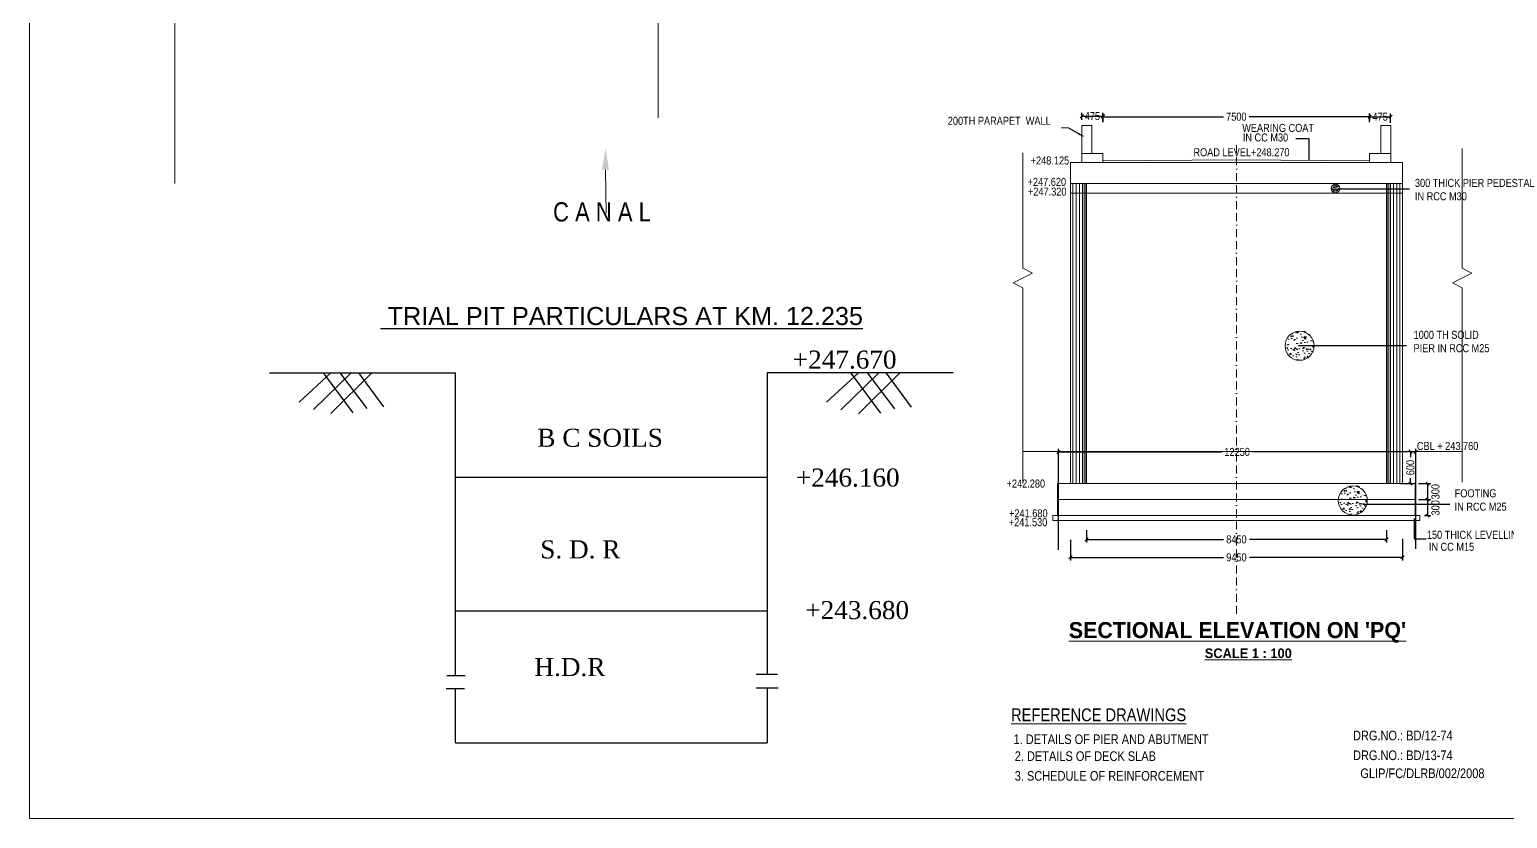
# Model space of a CAD drawing. Header units: millimetres. Extents: x 1216160 to 2675800, y -74961 to 4160.
# Drawn here: x 1216160 to 1262322, y -50784 to -26160 of the extents above; entities that cross this region are included whole.
import ezdxf
from ezdxf.enums import TextEntityAlignment as Align

# ---------------------------------------------------------------- set-up
doc = ezdxf.new("R2010")
doc.units = ezdxf.units.MM
doc.linetypes.add('BORDER2', pattern=[0.875, 0.25, -0.125, 0.25, -0.125, 0, -0.125])
for name, color, linetype in [('abutment', 7, 'Continuous'), ('canal', 7, 'Continuous'), ('slab', 7, 'Continuous'), ('TEXT', 7, 'Continuous')]:
    doc.layers.add(name, color=color, linetype=linetype)
doc.styles.add('ARIAL', font='times.ttf')
doc.styles.add('ARIAL NARROW', font='ARIALN.TTF')
doc.styles.add('ARIEL', font='arial.ttf')
doc.styles.add('arn', font='ARIALN.TTF')
doc.styles.add('CITYBLUEPR', font='cityb___.ttf')
doc.dimstyles.new('STANDARD$0', dxfattribs={"dimscale": 88.888889, "dimtxt": 0.02, "dimasz": 0.02, "dimexe": 0.05, "dimexo": 0.1, "dimgap": 0.002, "dimtad": 2, "dimdec": 0, "dimzin": 1, "dimdsep": 46, "dimtxsty": 'Standard', "dimcen": 0.09, "dimadec": 0, "dimazin": 0, "dimtfac": 1, "dimtdec": 4, "dimtofl": 0, "dimtmove": 0, "dimatfit": 3, "dimfxl": 1, "dimtolj": 1, "dimtzin": 1, "dimarcsym": 0})
doc.dimstyles.new('STANDARD$7', dxfattribs={"dimtxt": 2, "dimasz": 2, "dimexe": 1.25, "dimexo": 0.625, "dimtad": 1, "dimdec": 0, "dimlfac": 0.5, "dimdsep": 46, "dimtxsty": 'Standard', "dimcen": 2.5, "dimadec": 0, "dimazin": 0, "dimtfac": 1, "dimtdec": 0, "dimtmove": 0, "dimatfit": 3, "dimfxl": 1, "dimtolj": 1, "dimtzin": 0, "dimarcsym": 0})

# ---------------------------------------------------------------- blocks, each defined once
blk = doc.blocks.new('_Oblique')
at = {"color": 0, "linetype": 'ByBlock', "lineweight": -2}
blk.add_line((-0.5, -0.5), (0.5, 0.5), dxfattribs=at)
blk = doc.blocks.new('*D167')
at = {"layer": 'canal', "color": 0, "linetype": 'Continuous', "lineweight": -2, "transparency": 16777216}
for p, q in [((1259539, -40333), (1259929, -40333)), ((1259829, -40333), (1259829, -40833)), ((1259539, -40833), (1259929, -40833))]:
    blk.add_line(p, q, dxfattribs=at)
at = {"layer": 'Defpoints', "color": 0, "linetype": 'Continuous', "lineweight": 9, "transparency": 16777216}
for p in [(1259439, -40333), (1259439, -40833), (1259829, -40833)]:
    blk.add_point(p, dxfattribs=at)
at = {"layer": 'canal', "color": 0, "linetype": 'Continuous', "lineweight": -2, "transparency": 16777216, "xscale": 100, "yscale": 100, "zscale": 100}
for p, rotation in [((1259829, -40333), 90), ((1259829, -40833), 270)]:
    blk.add_blockref('_Oblique', p, dxfattribs=dict(at, rotation=rotation))
at = {"layer": 'canal', "color": 0, "linetype": 'Continuous', "lineweight": 9, "transparency": 16777216, "insert": (1260074, -40585), "char_height": 250, "attachment_point": 5, "rotation": 90, "style": 'ARIAL NARROW'}
blk.add_mtext('\\A1;300', dxfattribs=at)
blk = doc.blocks.new('*D168')
at = {"layer": 'canal', "color": 0, "linetype": 'Continuous', "lineweight": -2, "transparency": 16777216}
for p, q in [((1259734, -40833), (1259924, -40833)), ((1259824, -40833), (1259824, -41333)), ((1259731, -41333), (1259924, -41333))]:
    blk.add_line(p, q, dxfattribs=at)
at = {"layer": 'Defpoints', "color": 0, "linetype": 'Continuous', "lineweight": 9, "transparency": 16777216}
for p in [(1259634, -40833), (1259631, -41333), (1259824, -41333)]:
    blk.add_point(p, dxfattribs=at)
at = {"layer": 'canal', "color": 0, "linetype": 'Continuous', "lineweight": -2, "transparency": 16777216, "xscale": 100, "yscale": 100, "zscale": 100}
for p, rotation in [((1259824, -40833), 90), ((1259824, -41333), 270)]:
    blk.add_blockref('_Oblique', p, dxfattribs=dict(at, rotation=rotation))
at = {"layer": 'canal', "color": 0, "linetype": 'Continuous', "lineweight": 9, "transparency": 16777216, "insert": (1260074, -41088), "char_height": 250, "attachment_point": 5, "rotation": 90, "style": 'ARIAL NARROW'}
blk.add_mtext('\\A1;300', dxfattribs=at)
blk = doc.blocks.new('*D169')
at = {"layer": 'canal', "color": 0, "linetype": 'Continuous', "lineweight": -2, "transparency": 16777216}
for p, q in [((1258991, -39333), (1259391, -39333)), ((1259291, -39333), (1259291, -39506)), ((1259291, -40333), (1259291, -40160)), ((1258991, -40333), (1259391, -40333))]:
    blk.add_line(p, q, dxfattribs=at)
at = {"layer": 'Defpoints', "color": 0, "linetype": 'Continuous', "lineweight": 9, "transparency": 16777216}
for p in [(1258891, -39333), (1259291, -39333), (1258891, -40333)]:
    blk.add_point(p, dxfattribs=at)
at = {"layer": 'canal', "color": 0, "linetype": 'Continuous', "lineweight": -2, "transparency": 16777216, "xscale": 100, "yscale": 100, "zscale": 100}
for p, rotation in [((1259291, -39333), 90), ((1259291, -40333), 270)]:
    blk.add_blockref('_Oblique', p, dxfattribs=dict(at, rotation=rotation))
at = {"layer": 'canal', "color": 0, "linetype": 'Continuous', "lineweight": 9, "transparency": 16777216, "insert": (1259291, -39833), "char_height": 250, "attachment_point": 5, "rotation": 90, "style": 'ARIAL NARROW'}
blk.add_mtext('\\A1;600', dxfattribs=at)
blk = doc.blocks.new('*D170')
at = {"layer": 'Defpoints', "color": 0, "lineweight": 9, "transparency": 16777216}
for p in [(1258017, -28880), (1249689, -29140), (1258017, -29154)]:
    blk.add_point(p, dxfattribs=at)
at = {"layer": 'slab', "color": 0, "lineweight": -2, "transparency": 16777216}
for p, q in [((1249689, -29040), (1249689, -28780)), ((1249689, -28880), (1253448, -28880)), ((1258017, -28880), (1254258, -28880)), ((1258017, -29054), (1258017, -28780))]:
    blk.add_line(p, q, dxfattribs=at)
at = {"layer": 'slab', "color": 0, "lineweight": -2, "transparency": 16777216, "xscale": 100, "yscale": 100, "zscale": 100, "rotation": 180}
blk.add_blockref('_Oblique', (1249689, -28880), dxfattribs=at)
at = {"layer": 'slab', "color": 0, "lineweight": -2, "transparency": 16777216, "xscale": 100, "yscale": 100, "zscale": 100}
blk.add_blockref('_Oblique', (1258017, -28880), dxfattribs=at)
at = {"layer": 'slab', "color": 0, "lineweight": 9, "transparency": 16777216, "insert": (1253853, -28880), "char_height": 250, "attachment_point": 5, "style": 'ARIAL NARROW'}
blk.add_mtext('\\A1;7500', dxfattribs=at)
blk = doc.blocks.new('*D171')
at = {"layer": 'Defpoints', "color": 0, "lineweight": 9, "transparency": 16777216}
for p in [(1249172, -41691), (1258542, -41691), (1258542, -42075)]:
    blk.add_point(p, dxfattribs=at)
at = {"layer": 'slab', "color": 0, "lineweight": -2, "transparency": 16777216}
for p, q in [((1249172, -41791), (1249172, -42175)), ((1258542, -41791), (1258542, -42175)), ((1249172, -42075), (1253451, -42075)), ((1258542, -42075), (1254263, -42075))]:
    blk.add_line(p, q, dxfattribs=at)
at = {"layer": 'slab', "color": 0, "lineweight": -2, "transparency": 16777216, "xscale": 100, "yscale": 100, "zscale": 100, "rotation": 180}
blk.add_blockref('_Oblique', (1249172, -42075), dxfattribs=at)
at = {"layer": 'slab', "color": 0, "lineweight": -2, "transparency": 16777216, "xscale": 100, "yscale": 100, "zscale": 100}
blk.add_blockref('_Oblique', (1258542, -42075), dxfattribs=at)
at = {"layer": 'slab', "color": 0, "lineweight": 9, "transparency": 16777216, "insert": (1253857, -42075), "char_height": 250, "attachment_point": 5, "style": 'ARIAL NARROW'}
blk.add_mtext('\\A1;8450', dxfattribs=at)
blk = doc.blocks.new('*D172')
at = {"layer": 'Defpoints', "color": 0, "lineweight": 9, "transparency": 16777216}
for p in [(1248672, -41984), (1259042, -41959), (1259042, -42635)]:
    blk.add_point(p, dxfattribs=at)
at = {"layer": 'slab', "color": 0, "lineweight": -2, "transparency": 16777216}
for p, q in [((1248672, -42084), (1248672, -42735)), ((1259042, -42059), (1259042, -42735)), ((1248672, -42635), (1253451, -42635)), ((1259042, -42635), (1254263, -42635))]:
    blk.add_line(p, q, dxfattribs=at)
at = {"layer": 'slab', "color": 0, "lineweight": -2, "transparency": 16777216, "xscale": 100, "yscale": 100, "zscale": 100, "rotation": 180}
blk.add_blockref('_Oblique', (1248672, -42635), dxfattribs=at)
at = {"layer": 'slab', "color": 0, "lineweight": -2, "transparency": 16777216, "xscale": 100, "yscale": 100, "zscale": 100}
blk.add_blockref('_Oblique', (1259042, -42635), dxfattribs=at)
at = {"layer": 'slab', "color": 0, "lineweight": 9, "transparency": 16777216, "insert": (1253857, -42635), "char_height": 250, "attachment_point": 5, "style": 'ARIAL NARROW'}
blk.add_mtext('\\A1;9450', dxfattribs=at)
blk = doc.blocks.new('*D173')
at = {"layer": 'Defpoints', "color": 0, "lineweight": 9, "transparency": 16777216}
for p in [(1259460, -39345), (1248297, -42500), (1259460, -42472)]:
    blk.add_point(p, dxfattribs=at)
at = {"layer": 'slab', "color": 0, "lineweight": -2, "transparency": 16777216}
for p, q in [((1248297, -42400), (1248297, -39245)), ((1248297, -39345), (1253402, -39345)), ((1259460, -39345), (1254354, -39345)), ((1259460, -42372), (1259460, -39245))]:
    blk.add_line(p, q, dxfattribs=at)
at = {"layer": 'slab', "color": 0, "lineweight": -2, "transparency": 16777216, "xscale": 100, "yscale": 100, "zscale": 100, "rotation": 180}
blk.add_blockref('_Oblique', (1248297, -39345), dxfattribs=at)
at = {"layer": 'slab', "color": 0, "lineweight": -2, "transparency": 16777216, "xscale": 100, "yscale": 100, "zscale": 100}
blk.add_blockref('_Oblique', (1259460, -39345), dxfattribs=at)
at = {"layer": 'slab', "color": 0, "lineweight": 9, "transparency": 16777216, "insert": (1253878, -39345), "char_height": 250, "attachment_point": 5, "style": 'ARIAL NARROW'}
blk.add_mtext('\\A1;12250', dxfattribs=at)
blk = doc.blocks.new('*D210')
at = {"layer": 'Defpoints', "color": 0, "lineweight": 9, "transparency": 16777216}
for p in [(1249030, -29080), (1249681, -28860), (1249681, -29150)]:
    blk.add_point(p, dxfattribs=at)
at = {"layer": 'slab', "color": 0, "lineweight": -2, "transparency": 16777216}
for p, q in [((1249030, -28980), (1249030, -28760)), ((1249030, -28860), (1249681, -28860)), ((1249681, -29050), (1249681, -28760))]:
    blk.add_line(p, q, dxfattribs=at)
at = {"layer": 'slab', "color": 0, "lineweight": -2, "transparency": 16777216, "xscale": 100, "yscale": 100, "zscale": 100, "rotation": 180}
blk.add_blockref('_Oblique', (1249030, -28860), dxfattribs=at)
at = {"layer": 'slab', "color": 0, "lineweight": -2, "transparency": 16777216, "xscale": 100, "yscale": 100, "zscale": 100}
blk.add_blockref('_Oblique', (1249681, -28860), dxfattribs=at)
at = {"layer": 'slab', "color": 0, "lineweight": 9, "transparency": 16777216, "insert": (1249355, -28860), "char_height": 250, "attachment_point": 5, "style": 'ARIAL NARROW'}
blk.add_mtext('\\A1;475', dxfattribs=at)
blk = doc.blocks.new('*D211')
at = {"layer": 'Defpoints', "color": 0, "lineweight": 9, "transparency": 16777216}
for p in [(1258671, -28880), (1258020, -29100), (1258671, -29170)]:
    blk.add_point(p, dxfattribs=at)
at = {"layer": 'slab', "color": 0, "lineweight": -2, "transparency": 16777216}
for p, q in [((1258020, -29000), (1258020, -28780)), ((1258020, -28880), (1258671, -28880)), ((1258671, -29070), (1258671, -28780))]:
    blk.add_line(p, q, dxfattribs=at)
at = {"layer": 'slab', "color": 0, "lineweight": -2, "transparency": 16777216, "xscale": 100, "yscale": 100, "zscale": 100, "rotation": 180}
blk.add_blockref('_Oblique', (1258020, -28880), dxfattribs=at)
at = {"layer": 'slab', "color": 0, "lineweight": -2, "transparency": 16777216, "xscale": 100, "yscale": 100, "zscale": 100}
blk.add_blockref('_Oblique', (1258671, -28880), dxfattribs=at)
at = {"layer": 'slab', "color": 0, "lineweight": 9, "transparency": 16777216, "insert": (1258345, -28880), "char_height": 250, "attachment_point": 5, "style": 'ARIAL NARROW'}
blk.add_mtext('\\A1;475', dxfattribs=at)

msp = doc.modelspace()

# ---------------------------------------------------------------- hatches: boundary and pattern name
at = {"layer": 'abutment', "linetype": 'ByBlock', "lineweight": 9}
h = msp.add_hatch(dxfattribs=at)
h.set_pattern_fill('AR-CONC', color=0, scale=12.5, style=0)
h.set_pattern_definition([(130, (1268541.21, -65094.98), (-89.65752, -7.84402), [9.375, -103.125]), (185, (1268541.21, -65094.98), (17.34392, 94.02402), [7.5, -82.5]), (79.5486, (1268533.74, -65095.63), (-72.31367, 86.17994), [7.96752, -87.64276]), (133.8158, (1268541.21, -65069.98), (-133.40513, -20.68988), [14.0625, -154.6875]), (83.3644, (1268530.1, -65071.7), (-116.83284, 121.76473), [11.9513, -131.4641]), (188.8158, (1268541.21, -65069.98), (-116.83274, 121.7648), [11.25, -123.75]), (159, (1268528.71, -65076.23), (-74.61338, -50.32736), [9.375, -103.125]), (214, (1268528.71, -65076.23), (-30.41442, 90.64376), [7.5, -82.5]), (108.5486, (1268522.49, -65080.42), (-105.02783, 40.31631), [7.96752, -87.64276]), (142.5, (1268541.21, -65094.98), (-1.519982, 41.611732), [0, -81.5, 0, -83.75, 0, -82.8125]), (172.5, (1268541.21, -65094.98), (-32.88369, 49.301464), [0, -47.75, 0, -79.625, 0, -31.5625]), (212.5, (1268569.086, -65094.98), (-66.727805, -2.81936), [0, -31.25, 0, -97.5, 0, -129.375]), (222.5, (1268581.586, -65094.98), (-72.89827, 12.51312), [0, -40.625, 0, -64.75, 0, -91.875])])
h.paths.add_polyline_path([(1257052.7, -31114.5, -1), (1256825.9, -31114.5, -1)])
h = msp.add_hatch(dxfattribs=at)
h.set_pattern_fill('AR-CONC', color=0, scale=50, style=0)
h.set_pattern_definition([(50, (1209453.7, -171938.88), (358.6301, -31.37607), [37.5, -412.5]), (355, (1209453.7, -171938.88), (-69.3757, 376.0961), [30, -330]), (100.4514, (1209483.6, -171941.5), (289.2547, 344.7198), [31.8701, -350.5711]), (46.1842, (1209453.7, -171838.88), (533.6205, -82.7595), [56.25, -618.75]), (96.6356, (1209498.17, -171845.77), (467.3314, 487.059), [47.8051, -525.8565]), (351.1842, (1209453.7, -171838.9), (467.331, 487.0593), [45, -495]), (21, (1209503.7, -171863.88), (298.4535, -201.30945), [37.5, -412.5]), (326, (1209503.7, -171863.88), (121.6577, 362.575), [30, -330]), (71.4514, (1209528.58, -171880.65), (420.1113, 161.26525), [31.8701, -350.5711]), (37.5, (1209453.7, -171938.88), (6.07993, 166.44693), [0, -326, 0, -335, 0, -331.25]), (7.5, (1209453.7, -171938.88), (131.53477, 197.20586), [0, -191, 0, -318.5, 0, -126.25]), (327.5, (1209342.2, -171938.88), (266.91122, -11.27744), [0, -125, 0, -390, 0, -517.5]), (317.5, (1209292.2, -171938.88), (291.5931, 50.0525), [0, -162.5, 0, -259, 0, -367.5])])
h.paths.add_polyline_path([(1255407.9, -36017, 1), (1256315.1, -36017, 1)])
h = msp.add_hatch(dxfattribs=at)
h.set_pattern_fill('AR-CONC', color=0, scale=50, style=0)
h.set_pattern_definition([(50, (1211116.08, -176767.65), (358.6301, -31.37607), [37.5, -412.5]), (355, (1211116.08, -176767.65), (-69.3757, 376.0961), [30, -330]), (100.4514, (1211145.96, -176770.26), (289.2547, 344.7198), [31.8701, -350.5711]), (46.1842, (1211116.08, -176667.65), (533.6205, -82.7595), [56.25, -618.75]), (96.6356, (1211160.55, -176674.54), (467.3314, 487.059), [47.8051, -525.8565]), (351.1842, (1211116.1, -176667.65), (467.331, 487.0593), [45, -495]), (21, (1211166.08, -176692.65), (298.4535, -201.30945), [37.5, -412.5]), (326, (1211166.08, -176692.65), (121.6577, 362.575), [30, -330]), (71.4514, (1211190.95, -176709.42), (420.1113, 161.26525), [31.8701, -350.5711]), (37.5, (1211116.08, -176767.65), (6.07993, 166.44693), [0, -326, 0, -335, 0, -331.25]), (7.5, (1211116.08, -176767.65), (131.53477, 197.20586), [0, -191, 0, -318.5, 0, -126.25]), (327.5, (1211004.58, -176767.65), (266.91122, -11.27744), [0, -125, 0, -390, 0, -517.5]), (317.5, (1210954.58, -176767.65), (291.5931, 50.0525), [0, -162.5, 0, -259, 0, -367.5])])
h.paths.add_polyline_path([(1257070.3, -40845.7, 1), (1257977.4, -40845.7, 1)])

# ---------------------------------------------------------------- linework, layer by layer
at = {"color": 0, "lineweight": 9}
for p, q in [((1216160, 4160), (1216160, -50783.8)), ((1216160, -50783.8), (1285460, -50783.8))]:
    msp.add_line(p, q, dxfattribs=at)
at = {"ltscale": 100}
for p, q in [((1223651.1, -36877.8), (1229466.4, -36877.8)), ((1224578.1, -37787.8), (1225565.8, -36877.8)), ((1225025, -38023.4), (1226202.6, -36877.8)), ((1225335.5, -36877.8), (1226257.1, -38128.3)), ((1225571.3, -38147.3), (1226855.8, -36877.8)), ((1225854.8, -36877.8), (1226698.8, -37991)), ((1226438.4, -36877.8), (1227220.1, -37940.5)), ((1229466.4, -46319.8), (1229466.4, -36877.8)), ((1239197.9, -36877.8), (1239197.9, -46282.9)), ((1245013.1, -36877.8), (1239197.9, -36877.8)), ((1241057.2, -37791.4), (1242044.9, -36881.4)), ((1241504.1, -38027), (1242681.7, -36881.4)), ((1241814.6, -36881.4), (1242736.2, -38131.9)), ((1242050.4, -38150.9), (1243334.9, -36881.4)), ((1242333.9, -36881.4), (1243177.9, -37994.6)), ((1242917.5, -36881.4), (1243699.2, -37944.2)), ((1229466.4, -40127.7), (1239197.9, -40127.7)), ((1229466.4, -44308.4), (1239197.9, -44308.4)), ((1229192, -46319.8), (1229763.7, -46319.8)), ((1238856.1, -46282.9), (1239520, -46282.9)), ((1229173.5, -46725.2), (1229745.3, -46725.2)), ((1229466.4, -48420), (1229466.4, -46725.2)), ((1238856.1, -46706.8), (1239538.4, -46706.8)), ((1239197.9, -46706.8), (1239197.9, -48420)), ((1229466.4, -48420), (1239197.9, -48420))]:
    msp.add_line(p, q, dxfattribs=at)
at = {"layer": 'abutment', "color": 0, "linetype": 'ByBlock', "lineweight": 9}
for p, q in [((1220696, -24908.7), (1220695.5, -30969.8)), ((1249027, -30313.9), (1249027, -29153.9)), ((1249027, -29153.9), (1249338, -29153.9)), ((1249338, -30026.4), (1249338, -29153.9)), ((1258366.5, -30026.4), (1258366.5, -29153.9)), ((1258677.5, -29153.9), (1258366.5, -29153.9)), ((1258677.5, -30313.9), (1258677.5, -29153.9)), ((1260904.2, -29872.1), (1260904.2, -33606.3)), ((1247182.3, -30006.4), (1247182.3, -33606.3)), ((1248672.1, -30313.9), (1259042.1, -30313.9)), ((1248672.1, -40332.9), (1248672.1, -30313.9)), ((1249027, -30026.4), (1249688, -30026.4)), ((1249688, -30313.9), (1249688, -30026.4)), ((1249688, -30313.9), (1249688, -30026.4)), ((1249688, -30256.1), (1253857.1, -30226.4)), ((1253857.1, -30226.4), (1258016.5, -30254.1)), ((1258016.5, -30313.9), (1258016.5, -30026.4)), ((1258677.5, -30026.4), (1258016.5, -30026.4)), ((1258016.5, -30313.9), (1258016.5, -30026.4)), ((1258016.5, -30313.9), (1258016.5, -30026.4)), ((1259042.1, -40332.9), (1259042.1, -30313.9)), ((1234151.1, -30536.4), (1234168.4, -31895.8)), ((1248672.1, -30963.9), (1259042.1, -30963.9)), ((1248672.1, -31263.9), (1259042.1, -31263.9)), ((1248750.1, -30963.9), (1248750.1, -40332.9)), ((1248850.1, -30963.9), (1248850.1, -40332.9)), ((1248950.1, -30963.9), (1248950.1, -40332.9)), ((1249050.1, -30963.9), (1249050.1, -40332.9)), ((1249100.1, -30963.9), (1249100.1, -40332.9)), ((1249150.1, -30963.9), (1249150.1, -40332.9)), ((1249172.1, -40332.9), (1249172.1, -30963.9)), ((1249172.1, -31263.9), (1258542.1, -31263.9)), ((1258542.1, -40332.9), (1258542.1, -30963.9)), ((1258564.1, -30963.9), (1258564.1, -40332.9)), ((1258614.1, -30963.9), (1258614.1, -40332.9)), ((1258664.1, -30963.9), (1258664.1, -40332.9)), ((1258764.1, -30963.9), (1258764.1, -40332.9)), ((1258864.1, -30963.9), (1258864.1, -40332.9)), ((1258964.1, -30963.9), (1258964.1, -40332.9)), ((1247485.8, -33760.9), (1247182.3, -33606.3)), ((1261207.7, -33760.9), (1260904.2, -33606.3)), ((1246878.9, -34070.2), (1247485.8, -33760.9)), ((1246878.9, -34070.5), (1247182.5, -34225)), ((1260600.8, -34070.2), (1261207.7, -33760.9)), ((1260600.8, -34070.5), (1260904.4, -34225)), ((1247182.3, -34224.9), (1247181.8, -40332.9)), ((1260904.2, -34224.9), (1260903.7, -40286)), ((1247181.8, -39332.9), (1260903.8, -39332.9)), ((1248107.1, -39332.9), (1259607.1, -39332.9)), ((1248272.1, -40332.9), (1259442.1, -40333.1)), ((1248272.1, -41332.9), (1248272.1, -40332.9)), ((1259435.1, -41332.9), (1259435.1, -40332.9)), ((1248272.1, -40832.9), (1259435.1, -40832.9)), ((1248122.1, -41332.9), (1259585.1, -41332.9)), ((1248122.1, -41482.9), (1248122.1, -41332.9)), ((1248122.1, -41482.9), (1259585.1, -41482.9)), ((1259585.1, -41482.9), (1259585.1, -41332.9))]:
    msp.add_line(p, q, dxfattribs=at)
at = {"layer": 'abutment', "color": 0, "lineweight": 9, "ltscale": 700}
msp.add_line((1235793.1, -24750), (1235793.1, -28910), dxfattribs=at)
at = {"layer": 'abutment', "color": 0, "linetype": 'BORDER2', "lineweight": 9, "ltscale": 1000}
msp.add_line((1253857, -29766.8), (1253857.1, -44397.5), dxfattribs=at)
at = {"layer": 'abutment', "color": 0, "linetype": 'ByBlock', "lineweight": 9}
for centre, radius in [((1256947.3, -31117.9), 136.1), ((1255829.3, -36030.7), 453.6), ((1257491.7, -40859.5), 453.6)]:
    msp.add_circle(centre, radius, dxfattribs=at)
msp.add_solid([(1234263.6, -30536.4), (1234151.1, -29861.4), (1234038.6, -30536.4)], dxfattribs=at)

# ---------------------------------------------------------------- texts
at = {"ltscale": 100, "style": 'ARIAL'}
for s, p in [('+247.670', (1240000.2, -36742.5)), ('B C SOILS', (1232021.3, -39183)), ('+246.160', (1240096.8, -40425.2)), ('S. D. R', (1232112.1, -42666.7)), ('+243.680', (1240390.5, -44561.3)), ('H.D.R', (1231928.1, -46339.4))]:
    msp.add_text(s, height=562.5, dxfattribs=at).set_placement(p)
at = {"layer": 'abutment', "color": 0, "linetype": 'ByBlock', "lineweight": 9}
for s, height, style, p in [('200TH PARAPET  WALL ', 250, 'arn', (1244841.5, -29132.7)), ('WEARING COAT', 250, 'ARIAL NARROW', (1254037.3, -29354.5)), ('IN CC M30', 250, 'ARIAL NARROW', (1254056.7, -29652.4)), ('C A N A L', 600, 'ARIAL NARROW', (1232512, -32150.2)), ('CBL + 243.760', 250, 'ARIAL NARROW', (1259493.4, -39282.5)), ('+242.280', 250, 'ARIAL NARROW', (1246677.4, -40456.6)), ('+241.530', 250, 'ARIAL NARROW', (1246746.6, -41663)), ('+241.680', 250, 'ARIAL NARROW', (1246755.7, -41386.4)), ('%%uSCALE 1 : 100', 300, 'CITYBLUEPR', (1252866.7, -45778.2)), ('%%UREFERENCE DRAWINGS', 400, 'arn', (1246815.9, -47750.3)), ('1. DETAILS OF PIER AND ABUTMENT ', 300, 'arn', (1246893.4, -48462.1)), ('DRG.NO.: BD/12-74', 300, 'arn', (1257498.1, -48345.9)), ('2. DETAILS OF DECK SLAB', 300, 'arn', (1246931.6, -48988.7)), ('DRG.NO.: BD/13-74', 300, 'arn', (1257498.1, -48962.3)), ('3. SCHEDULE OF REINFORCEMENT', 300, 'arn', (1246931.6, -49605.1)), ('GLIP/FC/DLRB/002/2008', 300, 'arn', (1257727.7, -49524.5))]:
    msp.add_text(s, height=height, dxfattribs=dict(at, style=style)).set_placement(p)
at = {"layer": 'abutment', "color": 0, "linetype": 'ByBlock', "lineweight": 9, "style": 'CITYBLUEPR'}
msp.add_text("%%USECTIONAL ELEVATION ON 'PQ'", height=500, dxfattribs=at).set_placement((1253887.6, -45155.1), align=Align.CENTER)
at = {"layer": 'abutment', "color": 0, "linetype": 'ByBlock', "lineweight": 9, "char_height": 250}
for s, insert, attachment_point, style in [('ROAD LEVEL+248.270', (1255514.5, -29991.8), 6, 'ARIAL NARROW'), ('300 THICK PIER PEDESTAL\\PIN RCC M30', (1259432, -31492.2), 7, 'arn'), ('1000 TH SOLID\\PPIER IN RCC M25', (1259389, -35898.8), 4, 'arn'), ('FOOTING\\PIN RCC M25', (1260672.8, -40845.2), 4, 'arn'), ('150 THICK LEVELLING COURSE ', (1259804.8, -41933.4), 4, 'arn'), ('IN CC M15', (1259867.6, -42306.5), 4, 'arn')]:
    msp.add_mtext(s, dxfattribs=dict(at, insert=insert, attachment_point=attachment_point, style=style))
at = {"layer": 'abutment', "color": 0, "linetype": 'ByBlock', "lineweight": 9, "char_height": 250, "width": 438.862, "attachment_point": 1, "style": 'ARIAL NARROW'}
for s, insert in [('+248.125', (1247430.1, -30121.7)), ('+247.620', (1247333.2, -30788.4)), ('+247.320', (1247346.1, -31093.2))]:
    msp.add_mtext(s, dxfattribs=dict(at, insert=insert))
at = {"layer": 'TEXT', "style": 'ARIEL'}
msp.add_text('%%U TRIAL PIT PARTICULARS AT KM. 12.235', height=562.5, dxfattribs=at).set_placement((1227126.8, -35382.8))

# ---------------------------------------------------------------- dimensions: what is measured, and where the dimension line sits
at = {"layer": 'canal', "color": 0, "linetype": 'Continuous', "lineweight": 9}
dim = msp.add_linear_dim(base=(1259290.6, -39332.9), p1=(1258890.7, -40332.9), p2=(1258890.7, -39332.9), angle=90, text='600', dimstyle='STANDARD$0', override={"dimscale": 1, "dimtxt": 250, "dimasz": 100, "dimexe": 100, "dimexo": 100, "dimgap": 100, "dimtad": 0, "dimtoh": 1, "dimzin": 0, "dimtxsty": 'ARIAL NARROW', "dimblk1": 'Oblique', "dimblk2": 'Oblique', "dimsah": 1, "dimtzin": 0}, dxfattribs=at)
dim.commit()
dim.dimension.update_dxf_attribs({"geometry": '*D169', "text_midpoint": (1259290.6, -39832.9)})
for base, p1, p2, picture, middle in [((1259829.5, -40832.9), (1259439.3, -40332.9), (1259439.3, -40832.9), '*D167', (1260074.3, -40585.5)), ((1259823.5, -41332.9), (1259634, -40832.9), (1259631.1, -41332.9), '*D168', (1260074.3, -41087.8))]:
    dim = msp.add_linear_dim(base=base, p1=p1, p2=p2, angle=90, text='300', dimstyle='STANDARD$0', override={"dimscale": 1, "dimtxt": 250, "dimasz": 100, "dimexe": 100, "dimexo": 100, "dimgap": 100, "dimtad": 0, "dimtoh": 1, "dimzin": 0, "dimtxsty": 'ARIAL NARROW', "dimblk1": 'Oblique', "dimblk2": 'Oblique', "dimsah": 1, "dimtmove": 2, "dimtzin": 0}, dxfattribs=at)
    dim.commit()
    dim.dimension.update_dxf_attribs({"geometry": picture, "text_midpoint": middle, "dimtype": 160})
at = {"layer": 'slab', "color": 0, "lineweight": 9}
for base, p1, p2, picture, middle in [((1249680.6, -28860), (1249030, -29080), (1249680.6, -29150), '*D210', (1249355.3, -28860)), ((1258670.6, -28880), (1258020, -29100), (1258670.6, -29170), '*D211', (1258345.3, -28880))]:
    dim = msp.add_linear_dim(base=base, p1=p1, p2=p2, text='475', dimstyle='STANDARD$0', override={"dimscale": 1, "dimtxt": 250, "dimasz": 100, "dimexe": 100, "dimexo": 100, "dimgap": 100, "dimtad": 0, "dimtoh": 1, "dimzin": 0, "dimtxsty": 'ARIAL NARROW', "dimblk1": 'Oblique', "dimblk2": 'Oblique', "dimsah": 1, "dimtzin": 0}, dxfattribs=at)
    dim.commit()
    dim.dimension.update_dxf_attribs({"geometry": picture, "text_midpoint": middle, "dimtype": 160})
for base, p1, p2, text, picture, middle in [((1258016.5, -28879.9), (1249688.9, -29140), (1258016.5, -29153.9), '7500', '*D170', (1253852.7, -28879.9)), ((1259459.6, -39345.2), (1248296.6, -42500.2), (1259459.6, -42472.3), '12250', '*D173', (1253878.1, -39345.2)), ((1259042.1, -42634.7), (1248672.1, -41983.9), (1259042.1, -41959.4), '9450', '*D172', (1253857.1, -42634.7)), ((1258542.1, -42075.5), (1249172.1, -41690.8), (1258542.1, -41690.8), '8450', '*D171', (1253857.1, -42075.5))]:
    dim = msp.add_linear_dim(base=base, p1=p1, p2=p2, text=text, dimstyle='STANDARD$0', override={"dimscale": 1, "dimtxt": 250, "dimasz": 100, "dimexe": 100, "dimexo": 100, "dimgap": 100, "dimtad": 0, "dimtoh": 1, "dimzin": 0, "dimtxsty": 'ARIAL NARROW', "dimblk1": 'Oblique', "dimblk2": 'Oblique', "dimsah": 1, "dimtzin": 0}, dxfattribs=at)
    dim.commit()
    dim.dimension.update_dxf_attribs({"geometry": picture, "text_midpoint": middle})

# ---------------------------------------------------------------- leaders
at = {"layer": 'abutment', "color": 0, "linetype": 'ByBlock', "lineweight": 9}
for points, override in [([(1249077, -29498.1), (1248617.5, -29238.7), (1248390.9, -29230.8)], {"dimtxt": 200, "dimasz": 175, "dimexe": 0.18, "dimexo": 0.0625, "dimgap": 0.09, "dimtad": 0, "dimtoh": 1, "dimlfac": 1, "dimzin": 0, "dimcen": 0.09, "dimtdec": 4, "dimtofl": 0}), ([(1256127.2, -30241.5), (1256130.7, -29569.3), (1255709.8, -29567.6)], {"dimtxt": 200, "dimasz": 100, "dimexe": 100, "dimexo": 100, "dimgap": 100, "dimtad": 0, "dimtoh": 1, "dimlfac": 1, "dimzin": 0, "dimtxsty": 'ARIAL NARROW', "dimcen": 0.09, "dimtdec": 4, "dimtofl": 0}), ([(1257024.4, -31134.1), (1259262.1, -31131.2)], {"dimtxt": 200, "dimasz": 100, "dimexe": 100, "dimexo": 100, "dimgap": 100, "dimtad": 0, "dimtoh": 1, "dimlfac": 1, "dimzin": 0, "dimtxsty": 'ARIAL NARROW', "dimcen": 0.09, "dimtdec": 4, "dimtofl": 0}), ([(1255799.3, -36023.8), (1259170, -36023.8)], {"dimtxt": 200, "dimasz": 100, "dimexe": 100, "dimexo": 100, "dimgap": 100, "dimtad": 0, "dimtoh": 1, "dimlfac": 1, "dimzin": 0, "dimtxsty": 'ARIAL NARROW', "dimcen": 0.09, "dimtdec": 4, "dimtofl": 0}), ([(1257819, -40971.8), (1260525.4, -40971.8)], {"dimtxt": 200, "dimasz": 100, "dimexe": 100, "dimexo": 100, "dimgap": 100, "dimtad": 0, "dimtoh": 1, "dimlfac": 1, "dimzin": 0, "dimtxsty": 'ARIAL NARROW', "dimcen": 0.09, "dimtdec": 4, "dimtofl": 0}), ([(1259406.7, -41420.6), (1259406.7, -42058.4), (1259779.5, -42058.4)], {"dimtxt": 200, "dimasz": 100, "dimexe": 100, "dimexo": 100, "dimgap": 100, "dimtad": 0, "dimtoh": 1, "dimlfac": 1, "dimzin": 0, "dimtxsty": 'ARIAL NARROW', "dimcen": 0.09, "dimtdec": 4, "dimtofl": 0})]:
    msp.add_leader(points, dimstyle='STANDARD$7', override=override, dxfattribs=at)

doc.saveas('drawing.dxf')
